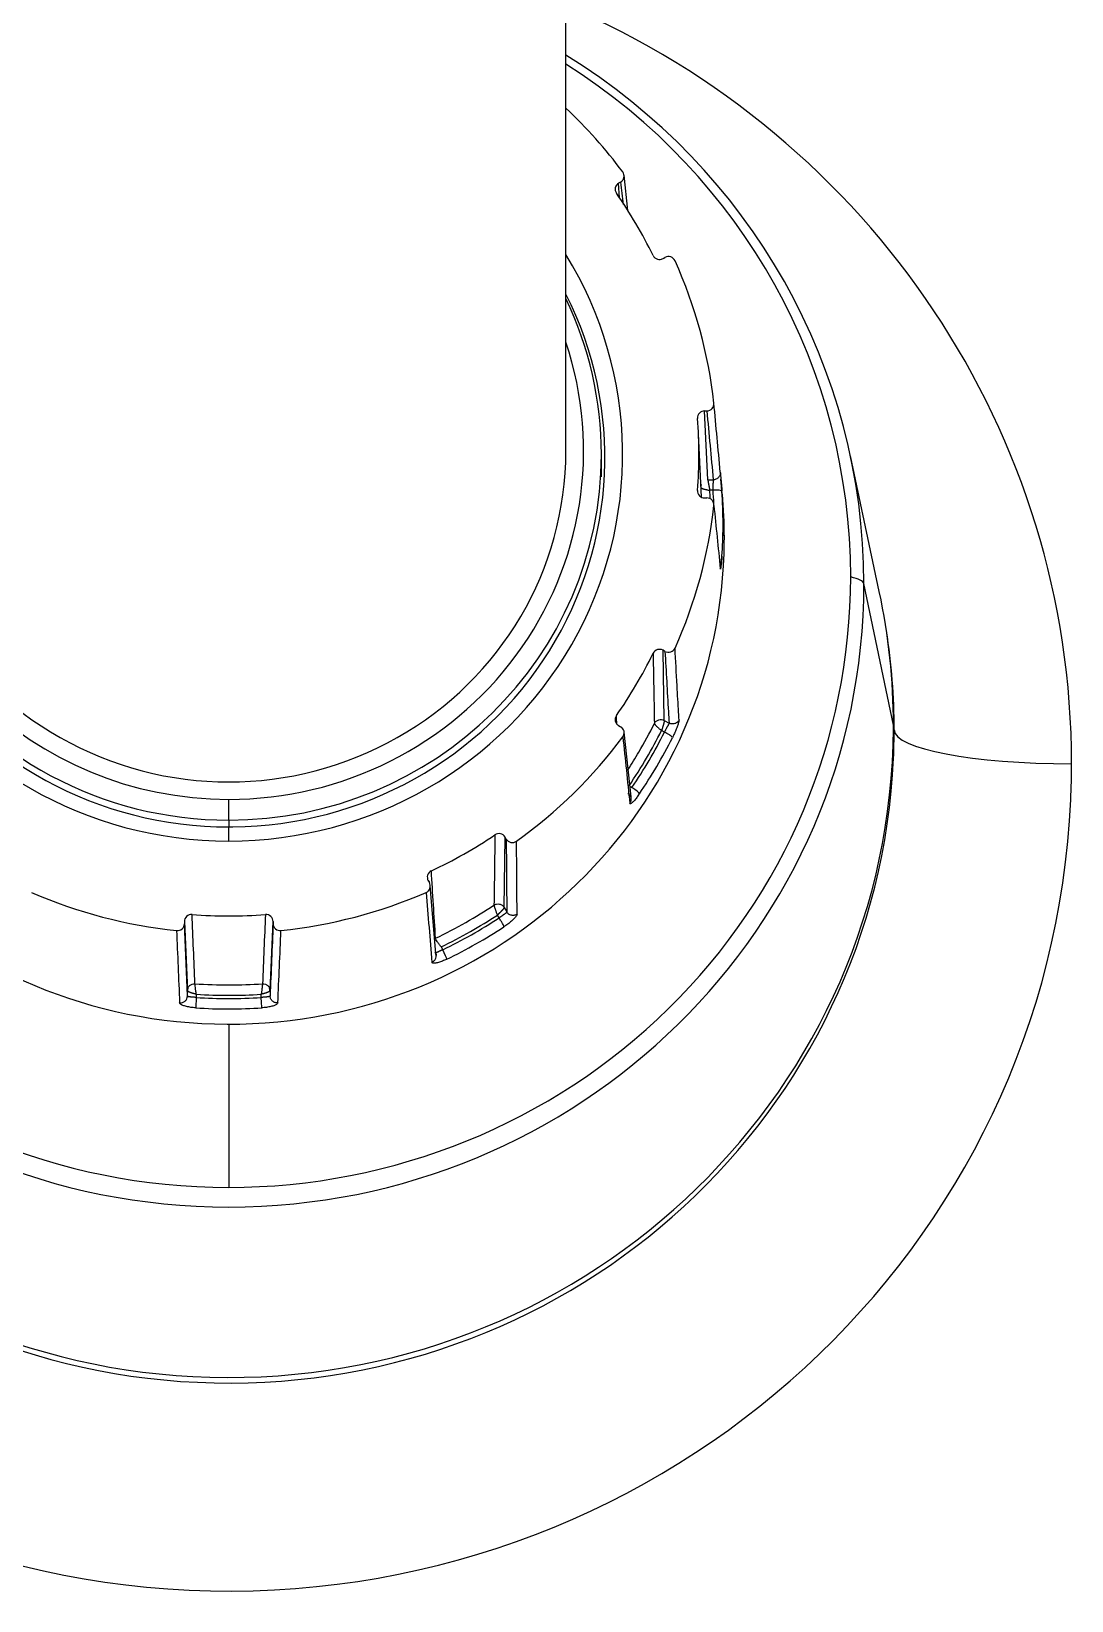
# Model space of a CAD drawing. Header units: millimetres. Extents: x -33000 to 294000, y 0 to 42408.
# Drawn here: x 278605.65 to 278634.96, y 15071.74 to 15115.96 of the extents above; entities that cross this region are included whole.
import ezdxf

# ---------------------------------------------------------------- set-up
doc = ezdxf.new("R2010")
doc.units = ezdxf.units.MM
doc.header["$LTSCALE"] = 50
doc.layers.add('arch', color=8, linetype='Continuous')

# ---------------------------------------------------------------- blocks, each defined once
blk = doc.blocks.new('A$C6CF502EC')
for p, q in [((-455.779, 0.915), (-455.872, 0.915)), ((-455.828, 1.165), (-453.791, 1.25)), ((-455.828, 1.165), (-455.679, 1.165)), ((-453.728, 1.25), (-455.679, 1.165)), ((-453.728, 1.25), (-453.791, 1.25)), ((-456.62, 0), (-461.224, 0)), ((-451.462, 0), (-451.057, 0)), ((-450.873, 0), (-451.067, 0)), ((-450.873, 0), (-450.287, 0)), ((-455.872, -0.915), (-455.779, -0.915)), ((-455.679, -1.165), (-455.828, -1.165)), ((-455.679, -1.165), (-453.729, -1.25)), ((-453.729, -1.25), (-453.791, -1.25)), ((-454.638, -5.839), (-452.715, -5.68)), ((-452.578, -5.622), (-452.632, -5.654)), ((-454.692, -5.844), (-454.638, -5.839)), ((-454.446, -5.985), (-454.526, -6.032)), ((-453.628, -7.616), (-453.548, -7.569)), ((-453.332, -7.759), (-453.461, -7.835)), ((-453.332, -7.759), (-451.352, -7.787)), ((-451.405, -7.819), (-451.352, -7.787)), ((-440.471, -9.5), (-380.526, -9.5)), ((-441.201, -10.5), (-440.566, -10.5)), ((-448.21, -10.987), (-448.241, -11.042)), ((-433.336, -11.014), (-432.922, -10.987)), ((-432.891, -11.042), (-432.922, -10.987)), ((-450.273, -11.34), (-450.221, -11.335)), ((-450.221, -11.335), (-448.391, -11.141)), ((-449.917, -11.303), (-449.951, -11.362)), ((-433.691, -11.248), (-432.7, -11.141)), ((-448.395, -12.277), (-448.349, -12.196)), ((-448.063, -12.274), (-448.137, -12.406)), ((-448.063, -12.274), (-446.085, -12.237)), ((-446.116, -12.292), (-446.085, -12.237)), ((-435.047, -12.237), (-435.016, -12.292)), ((-441.772, -13.319), (-439.982, -13.237)), ((-441.793, -13.409), (-441.793, -13.472)), ((-441.576, -13.648), (-441.576, -13.554)), ((-441.283, -13.501), (-439.339, -13.409)), ((-441.283, -13.501), (-441.283, -13.652)), ((-439.339, -13.409), (-439.339, -13.472)), ((-443.732, -13.849), (-443.731, -13.849)), ((-443.435, -13.898), (-443.43, -13.896)), ((-442.918, -13.965), (-442.915, -13.965)), ((-442.915, -13.965), (-442.521, -13.929)), ((-441.684, -13.908), (-441.266, -13.87)), ((-444.43, -18.332), (-440.61, -17.518)), ((-448.195, -18.729), (-444.207, -17.897)), ((-448.198, -18.73), (-448.195, -18.729))]:
    blk.add_line(p, q)
for centre, major_axis, ratio, start_param, end_param in [((-449.286, 0), (0, 23.75), 0.981627, 0, 3.098231), ((-448.332, 0), (0, -18.75), 0.981627, 3.141593, 6.239824), ((-448.195, 0), (0, 18.729), 0.981627, 0, 3.136508), ((-444.207, 0), (0, -17.898), 0.981627, 3.141593, 6.283185), ((-444.02, 0), (0, 17.525), 0.981627, 0, 1.570796), ((-442.915, 0), (0, 13.965), 0.981627, 0, 3.135271), ((-440.566, 0), (0, 11.1), 0.981627, 5.739641, 7.853982), ((-440.661, 0), (0, 10.6), 0.981627, 5.823582, 7.853982), ((-440.566, 0), (0, -10.5), 0.981627, 2.721503, 4.712389), ((-440.471, 0), (0, 10), 0.981627, 0, 1.570796), ((-440.471, 0), (0, 9.5), 0.981627, 0, 3.141593), ((-440.566, 0), (0, -13.75), 0.981627, 4.296005, 4.605175), ((-453.791, 1.45), (-0.001, -0.2), 0.981756, 4.609632, 6.287691), ((-442.521, 0), (0, -13.929), 0.981627, 4.645454, 4.713875), ((-455.919, 0.915), (-0.249, 0.016), 0.012762, 4.520823, 6.074166), ((-442.474, 0), (0, -13.679), 0.981627, 4.645454, 4.779324), ((-442.474, 0), (0, 13.585), 0.981627, 1.503399, 1.572282), ((-442.427, 0), (0, 13.335), 0.981627, 1.499447, 1.572282), ((-453.729, 1.05), (0, -0.2), 0.981633, 1.494916, 3.142371), ((-440.566, 0), (0, -13.25), 0.981627, 4.634242, 4.790536), ((-444.02, 0), (0, 17.525), 0.981627, 1.570796, 3.141593), ((-440.566, 0), (0, 11.1), 0.981627, 1.570796, 3.685137), ((-440.661, 0), (0, 10.6), 0.981627, 1.570796, 1.582001), ((-440.566, 0), (0, -10.5), 0.981627, 4.712389, 6.283185), ((-440.471, 0), (0, 10), 0.981627, 1.570796, 3.459188), ((-442.521, 0), (0, -13.929), 0.981627, 4.713875, 4.779323), ((-442.474, 0), (0, 13.585), 0.981627, 1.572282, 1.638193), ((-442.427, 0), (0, 13.335), 0.981627, 1.572282, 1.642146), ((-440.661, 0), (0, 10.6), 0.981627, 1.582001, 3.601199), ((-453.791, -1.45), (0.001, -0.2), 0.981756, 3.136967, 4.815152), ((-453.729, -1.05), (0, -0.2), 0.981633, 6.281155, 7.929857), ((-440.566, 0), (0, -13.75), 0.981627, 4.819603, 5.128774), ((-452.731, -5.48), (-0.001, -0.2), 0.981554, 5.134095, 6.812146), ((-452.481, -5.795), (0, -0.2), 0.981561, 2.017546, 3.665002), ((-440.566, 0), (0, -13.25), 0.981627, 5.157841, 5.314135), ((-454.573, -6.032), (-0.225, -0.109), 0.084138, 0.190176, 1.74352), ((-442.521, 0), (0, -13.929), 0.981627, 5.169053, 5.302922), ((-442.474, 0), (0, -13.679), 0.981627, 5.169053, 5.302923), ((-442.474, 0), (0, 13.585), 0.981627, 2.026997, 2.095881), ((-442.427, 0), (0, 13.335), 0.981627, 2.023046, 2.095881), ((-442.474, 0), (0, 13.585), 0.981627, 2.095881, 2.161792), ((-442.427, 0), (0, 13.335), 0.981627, 2.095881, 2.165744), ((-451.45, -7.614), (0, -0.2), 0.9817, 0.522815, 2.171518), ((-451.307, -7.992), (0, -0.2), 0.981829, 3.665865, 5.34405), ((-440.566, 0), (0, -13.75), 0.981627, 5.343202, 5.652372), ((-449.286, 0), (0, 23.75), 0.981627, 3.141593, 4.300912), ((-444.207, 0), (0, -17.898), 0.981627, 0, 1.011298), ((-444.02, 0), (0, 17.525), 0.981627, 3.141593, 4.13949), ((-440.566, 0), (0, -10.5), 0.981627, 0, 0.440019), ((-440.566, 0), (0, -13.75), 0.981627, 0.630813, 0.80805), ((-448.411, -10.942), (0, -0.2), 0.981426, 5.653362, 7.331421), ((-448.04, -11.088), (0, -0.2), 0.981555, 2.53894, 4.186396), ((-440.566, 0), (0, -13.25), 0.981627, 5.681439, 5.837734), ((-440.566, 0), (0, -13.25), 0.981627, 0.445452, 0.601746), ((-433.092, -11.088), (0, -0.2), 0.981555, 2.095538, 3.74424), ((-432.721, -10.942), (0, -0.2), 0.981426, 5.234829, 6.913014), ((-449.998, -11.362), (-0.141, -0.206), 0.158493, 0.125265, 1.678608), ((-442.474, 0), (0, -13.679), 0.981627, 5.692651, 5.826521), ((-442.474, 0), (0, 13.585), 0.981627, 2.550596, 2.61948), ((-442.427, 0), (0, 13.335), 0.981627, 2.575269, 2.61948), ((-442.521, 0), (0, -13.929), 0.981627, 5.692652, 5.826521), ((-442.474, 0), (0, 13.585), 0.981627, 2.61948, 2.685391), ((-442.427, 0), (0, 13.335), 0.981627, 2.61948, 2.689343), ((-446.255, -12.137), (0, -0.2), 0.981694, 1.048636, 2.697343), ((-445.946, -12.392), (-0.001, -0.2), 0.981698, 4.193816, 5.872001), ((-435.186, -12.392), (0.001, -0.2), 0.981698, 0.411191, 2.08925), ((-434.877, -12.137), (0, -0.2), 0.981694, 3.585842, 5.233298), ((-440.566, 0), (0, -13.75), 0.981627, 5.866801, 6.175971), ((-440.566, 0), (0, -13.75), 0.981627, 0.107214, 0.416385), ((-441.597, -13.409), (0, -0.2), 0.981621, 3.061286, 4.708741), ((-440.566, 0), (0, -13.25), 0.981627, 6.205038, 6.361332), ((-439.535, -13.409), (0, -0.2), 0.981621, 1.573192, 3.221894), ((-441.989, -13.472), (0.001, -0.2), 0.981497, 6.171745, 7.849804), ((-442.474, 0), (0, -13.679), 0.981627, 0.03891, 0.066935), ((-442.474, 0), (0, 13.585), 0.981627, 3.19086, 3.20899), ((-439.143, -13.472), (-0.001, -0.2), 0.981497, 4.716448, 6.394633), ((-442.521, 0), (0, -13.929), 0.981627, 6.21625, 6.277154), ((-442.915, 0), (0, 13.965), 0.981627, 3.135271, 3.141593), ((-442.915, 0), (0, 13.965), 0.981627, 3.141593, 3.231536), ((-442.521, 0), (0, -13.929), 0.981627, 6.277154, 6.283185), ((-442.521, 0), (0, -13.929), 0.981627, 0, 0.066934), ((-444.22, -16.25), (0, -1.649), 0.190808, 0.039784, 0.686339), ((-448.332, 0), (0, -18.75), 0.981627, 0, 0.152394), ((-448.195, 0), (0, 18.729), 0.981627, 3.141593, 3.347867), ((-448.332, -23.75), (0, -5), 0.190808, 3.141593, 4.712389), ((-448.332, 0), (0, -18.75), 0.981627, 6.239824, 6.283185), ((-448.195, 0), (0, 18.729), 0.981627, 3.136508, 3.141593), ((-449.286, 0), (0, 23.75), 0.981627, 3.098231, 3.141593)]:
    blk.add_ellipse(centre, major_axis=major_axis, ratio=ratio, start_param=start_param, end_param=end_param)
for points, degree in [([(-456.163, 0.932), (-456.16, 0.977), (-456.151, 1.065), (-456.127, 1.194), (-456.096, 1.295), (-456.061, 1.366), (-456.036, 1.385), (-456.023, 1.385)], 3), ([(-453.986, 1.471), (-454.665, 1.442), (-455.344, 1.414), (-456.023, 1.385)], 3), ([(-455.843, 1.144), (-455.857, 1.165), (-455.865, 1.169)], 2), ([(-455.604, 1.15), (-455.648, 1.165), (-455.699, 1.16)], 2), ([(-455.484, 0.951), (-454.833, 0.979), (-454.183, 1.007), (-453.533, 1.034)], 3), ([(-456.023, -1.385), (-456.036, -1.385), (-456.061, -1.366), (-456.097, -1.295), (-456.127, -1.192), (-456.152, -1.06), (-456.16, -0.975), (-456.163, -0.932)], 3), ([(-455.865, -1.169), (-455.857, -1.165), (-455.843, -1.144)], 2), ([(-453.791, -1.25), (-454.47, -1.222), (-455.149, -1.193), (-455.828, -1.165)], 3), ([(-455.699, -1.16), (-455.647, -1.165), (-455.604, -1.15)], 2), ([(-453.533, -1.034), (-454.183, -1.006), (-454.833, -0.979), (-455.484, -0.951)], 3), ([(-456.023, -1.385), (-455.344, -1.414), (-454.665, -1.443), (-453.986, -1.471)], 3), ([(-454.793, -6.142), (-454.813, -6.101), (-454.847, -6.022), (-454.888, -5.904), (-454.909, -5.811), (-454.909, -5.745), (-454.894, -5.727), (-454.881, -5.726)], 3), ([(-452.91, -5.561), (-453.567, -5.616), (-454.224, -5.671), (-454.881, -5.726)], 3), ([(-454.201, -5.827), (-453.568, -5.788), (-452.936, -5.748), (-452.303, -5.709)], 3), ([(-454.609, -5.837), (-454.656, -5.841), (-454.69, -5.844)], 2), ([(-451.288, -7.501), (-451.948, -7.492), (-452.608, -7.483), (-453.268, -7.474)], 3), ([(-453.522, -8.125), (-453.535, -8.125), (-453.568, -8.111), (-453.638, -8.054), (-453.717, -7.97), (-453.805, -7.863), (-453.854, -7.792), (-453.878, -7.756)], 3), ([(-453.323, -7.834), (-453.369, -7.834), (-453.415, -7.835), (-453.461, -7.835)], 3), ([(-451.405, -7.819), (-452.045, -7.824), (-452.684, -7.829), (-453.323, -7.834)], 3), ([(-453.522, -8.125), (-452.836, -8.12), (-452.151, -8.115), (-451.466, -8.11)], 3), ([(-448.169, -10.938), (-448.089, -10.933), (-448.009, -10.928), (-447.929, -10.923)], 3), ([(-432.891, -11.042), (-433.101, -11.065), (-433.312, -11.087), (-433.522, -11.11)], 3), ([(-450.134, -11.57), (-450.171, -11.544), (-450.24, -11.495), (-450.331, -11.42), (-450.392, -11.36), (-450.421, -11.317), (-450.414, -11.304), (-450.402, -11.303)], 3), ([(-448.527, -11.104), (-449.152, -11.17), (-449.777, -11.237), (-450.402, -11.303)], 3), ([(-447.267, -11.978), (-447.56, -11.983), (-447.854, -11.989), (-448.147, -11.994)], 3), ([(-446.116, -12.292), (-446.683, -12.324), (-447.251, -12.356), (-447.819, -12.388)], 3), ([(-447.036, -11.973), (-447.113, -11.975), (-447.19, -11.976), (-447.267, -11.978)], 3), ([(-446.17, -11.957), (-446.459, -11.962), (-446.747, -11.968), (-447.036, -11.973)], 3), ([(-448.047, -12.688), (-448.06, -12.689), (-448.099, -12.683), (-448.19, -12.655), (-448.303, -12.613), (-448.433, -12.558), (-448.512, -12.521), (-448.55, -12.502)], 3), ([(-447.819, -12.388), (-447.925, -12.394), (-448.031, -12.4), (-448.137, -12.406)], 3), ([(-448.047, -12.688), (-447.977, -12.684), (-447.907, -12.68), (-447.837, -12.676)], 3), ([(-447.837, -12.676), (-447.586, -12.662), (-447.335, -12.648), (-447.084, -12.634)], 3), ([(-447.084, -12.634), (-446.731, -12.615), (-446.378, -12.595), (-446.025, -12.575)], 3), ([(-442.01, -13.671), (-442.602, -13.731), (-443.194, -13.791), (-443.786, -13.851)], 3), ([(-441.481, -13.304), (-441.493, -13.305), (-441.505, -13.307)], 2), ([(-441.411, -13.313), (-441.434, -13.306), (-441.459, -13.304)], 2), ([(-439.339, -13.472), (-439.987, -13.532), (-440.635, -13.592), (-441.283, -13.652)], 3), ([(-441.067, -13.851), (-440.418, -13.791), (-439.77, -13.731), (-439.122, -13.671)], 3), ([(-443.435, -13.898), (-443.48, -13.895), (-443.563, -13.888), (-443.678, -13.876), (-443.757, -13.865), (-443.8, -13.856), (-443.797, -13.852), (-443.786, -13.851)], 3), ([(-443.728, -13.87), (-443.72, -13.871), (-443.711, -13.872)], 2), ([(-443.691, -13.846), (-443.696, -13.848), (-443.7, -13.85), (-443.705, -13.851)], 3), ([(-443.69, -13.874), (-443.639, -13.877), (-443.584, -13.871)], 2), ([(-441.067, -13.851), (-441.079, -13.852), (-441.119, -13.856), (-441.215, -13.865), (-441.336, -13.876), (-441.477, -13.888), (-441.564, -13.895), (-441.606, -13.898)], 3)]:
    blk.add_open_spline(points, degree=degree)
for points, knots in [([(-456.023, 1.385), (-456.026, 1.357), (-456.023, 1.329), (-456.006, 1.276), (-455.992, 1.252), (-455.955, 1.21), (-455.932, 1.193), (-455.883, 1.171), (-455.855, 1.165), (-455.828, 1.165)], [0, 0, 0, 0, 0.25, 0.25, 0.5, 0.5, 0.75, 0.75, 1, 1, 1, 1]), ([(-455.872, 0.915), (-455.871, 0.92), (-455.87, 0.931), (-455.868, 0.95), (-455.866, 0.972), (-455.864, 0.993), (-455.862, 1.015), (-455.861, 1.036), (-455.859, 1.056), (-455.857, 1.076), (-455.854, 1.094), (-455.852, 1.111), (-455.849, 1.126), (-455.846, 1.139), (-455.843, 1.15), (-455.839, 1.158), (-455.834, 1.163), (-455.83, 1.165), (-455.828, 1.165), (-455.828, 1.165)], [0, 0, 0, 0, 0.03824, 0.094561, 0.15277, 0.21271, 0.273987, 0.336086, 0.398752, 0.461972, 0.525741, 0.590011, 0.654799, 0.720764, 0.788702, 0.858076, 0.927544, 0.996102, 1, 1, 1, 1]), ([(-455.779, 0.915), (-455.779, 0.917), (-455.778, 0.922), (-455.776, 0.93), (-455.774, 0.937), (-455.773, 0.944), (-455.771, 0.951), (-455.769, 0.958), (-455.768, 0.965), (-455.766, 0.972), (-455.764, 0.979), (-455.763, 0.986), (-455.761, 0.992), (-455.759, 0.999), (-455.757, 1.005), (-455.756, 1.012), (-455.754, 1.018), (-455.752, 1.024), (-455.75, 1.03), (-455.749, 1.036), (-455.747, 1.042), (-455.745, 1.047), (-455.743, 1.053), (-455.741, 1.058), (-455.74, 1.063), (-455.738, 1.068), (-455.736, 1.073), (-455.734, 1.078), (-455.733, 1.083), (-455.731, 1.087), (-455.729, 1.091), (-455.728, 1.096), (-455.726, 1.1), (-455.724, 1.104), (-455.722, 1.108), (-455.721, 1.111), (-455.719, 1.115), (-455.718, 1.118), (-455.716, 1.122), (-455.714, 1.125), (-455.713, 1.128), (-455.711, 1.131), (-455.71, 1.133), (-455.708, 1.136), (-455.707, 1.139), (-455.705, 1.141), (-455.704, 1.143), (-455.702, 1.145), (-455.701, 1.147), (-455.699, 1.149), (-455.698, 1.151), (-455.697, 1.153), (-455.695, 1.154), (-455.694, 1.156), (-455.693, 1.157), (-455.692, 1.158), (-455.691, 1.159), (-455.689, 1.16), (-455.688, 1.161), (-455.687, 1.162), (-455.686, 1.163), (-455.685, 1.163), (-455.684, 1.164), (-455.683, 1.164), (-455.682, 1.164), (-455.681, 1.165), (-455.68, 1.165), (-455.68, 1.165), (-455.679, 1.165)], [0, 0, 0, 0, 0.019175, 0.038224, 0.057147, 0.075944, 0.094615, 0.113161, 0.131581, 0.149875, 0.168044, 0.186087, 0.204005, 0.221798, 0.239465, 0.257008, 0.274425, 0.291718, 0.308886, 0.325929, 0.342848, 0.359642, 0.376311, 0.392857, 0.409278, 0.425575, 0.441748, 0.457798, 0.473723, 0.489525, 0.505204, 0.520759, 0.536191, 0.5515, 0.566686, 0.581749, 0.59669, 0.611508, 0.626204, 0.640777, 0.655229, 0.669558, 0.683766, 0.697852, 0.711817, 0.725661, 0.739384, 0.752986, 0.766467, 0.779828, 0.793069, 0.806189, 0.81919, 0.832072, 0.844834, 0.857477, 0.870001, 0.882406, 0.894694, 0.906863, 0.918914, 0.930848, 0.942664, 0.954364, 0.965947, 0.977414, 0.988765, 1, 1, 1, 1]), ([(-455.779, 0.915), (-455.763, 0.917), (-455.747, 0.92), (-455.715, 0.924), (-455.698, 0.926), (-455.651, 0.933), (-455.62, 0.937), (-455.565, 0.943), (-455.541, 0.946), (-455.503, 0.95), (-455.49, 0.951), (-455.484, 0.951)], [0, 0, 0, 0, 0.125, 0.125, 0.25, 0.25, 0.5, 0.5, 0.75, 0.75, 1, 1, 1, 1]), ([(-455.679, 1.165), (-455.653, 1.165), (-455.626, 1.159), (-455.577, 1.137), (-455.554, 1.121), (-455.518, 1.081), (-455.503, 1.057), (-455.485, 1.006), (-455.482, 0.978), (-455.484, 0.951)], [0, 0, 0, 0, 0.25, 0.25, 0.5, 0.5, 0.75, 0.75, 1, 1, 1, 1]), ([(-456.163, -0.932), (-456.157, -0.932), (-456.144, -0.931), (-456.107, -0.929), (-456.084, -0.928), (-456.03, -0.925), (-456, -0.923), (-455.936, -0.919), (-455.903, -0.917), (-455.872, -0.915)], [0, 0, 0, 0, 0.25, 0.25, 0.5, 0.5, 0.75, 0.75, 1, 1, 1, 1]), ([(-456.023, -1.385), (-456.024, -1.373), (-456.024, -1.36), (-456.022, -1.333), (-456.019, -1.32), (-456.011, -1.293), (-456.006, -1.279), (-455.992, -1.254), (-455.983, -1.242), (-455.964, -1.22), (-455.953, -1.21), (-455.929, -1.193), (-455.917, -1.186), (-455.891, -1.175), (-455.878, -1.171), (-455.853, -1.166), (-455.84, -1.165), (-455.828, -1.165)], [0, 0, 0, 0, 0.125, 0.125, 0.25, 0.25, 0.375, 0.375, 0.5, 0.5, 0.625, 0.625, 0.75, 0.75, 0.875, 0.875, 1, 1, 1, 1]), ([(-455.828, -1.165), (-455.828, -1.165), (-455.83, -1.165), (-455.834, -1.163), (-455.839, -1.158), (-455.843, -1.15), (-455.846, -1.139), (-455.849, -1.126), (-455.852, -1.111), (-455.854, -1.094), (-455.857, -1.076), (-455.859, -1.056), (-455.861, -1.036), (-455.862, -1.015), (-455.864, -0.993), (-455.866, -0.972), (-455.868, -0.95), (-455.87, -0.931), (-455.871, -0.92), (-455.872, -0.915)], [0, 0, 0, 0, 0.003888, 0.072447, 0.141912, 0.211283, 0.279227, 0.345196, 0.409983, 0.474255, 0.538026, 0.601246, 0.66391, 0.726009, 0.787286, 0.847226, 0.905434, 0.961756, 1, 1, 1, 1]), ([(-455.484, -0.951), (-455.486, -0.951), (-455.491, -0.95), (-455.503, -0.95), (-455.519, -0.948), (-455.537, -0.946), (-455.558, -0.944), (-455.582, -0.941), (-455.608, -0.938), (-455.636, -0.935), (-455.666, -0.931), (-455.7, -0.926), (-455.739, -0.921), (-455.765, -0.917), (-455.779, -0.915)], [0, 0, 0, 0, 0.081917, 0.160746, 0.237006, 0.313291, 0.390773, 0.468844, 0.546821, 0.624483, 0.705096, 0.79338, 0.89167, 1, 1, 1, 1]), ([(-455.679, -1.165), (-455.68, -1.165), (-455.681, -1.165), (-455.682, -1.164), (-455.684, -1.164), (-455.685, -1.163), (-455.687, -1.162), (-455.689, -1.16), (-455.691, -1.159), (-455.693, -1.157), (-455.695, -1.155), (-455.697, -1.152), (-455.699, -1.149), (-455.702, -1.146), (-455.704, -1.143), (-455.706, -1.139), (-455.709, -1.135), (-455.711, -1.13), (-455.714, -1.125), (-455.717, -1.12), (-455.719, -1.114), (-455.722, -1.108), (-455.725, -1.102), (-455.728, -1.095), (-455.731, -1.088), (-455.733, -1.081), (-455.736, -1.073), (-455.739, -1.064), (-455.742, -1.056), (-455.745, -1.047), (-455.748, -1.037), (-455.751, -1.028), (-455.754, -1.018), (-455.757, -1.007), (-455.76, -0.997), (-455.763, -0.986), (-455.765, -0.974), (-455.768, -0.963), (-455.771, -0.951), (-455.774, -0.939), (-455.777, -0.927), (-455.778, -0.919), (-455.779, -0.915)], [0, 0, 0, 0, 0.018315, 0.036959, 0.055935, 0.075243, 0.094885, 0.114862, 0.135176, 0.155828, 0.176818, 0.198149, 0.21982, 0.241833, 0.26419, 0.28689, 0.309935, 0.333326, 0.357062, 0.381146, 0.405578, 0.430358, 0.455488, 0.480967, 0.506797, 0.532977, 0.559509, 0.586394, 0.61363, 0.64122, 0.669164, 0.697461, 0.726114, 0.755121, 0.784483, 0.814201, 0.844275, 0.874706, 0.905493, 0.936638, 0.96814, 1, 1, 1, 1]), ([(-455.484, -0.951), (-455.482, -0.978), (-455.485, -1.006), (-455.503, -1.057), (-455.518, -1.081), (-455.554, -1.121), (-455.577, -1.137), (-455.626, -1.159), (-455.653, -1.165), (-455.679, -1.165)], [0, 0, 0, 0, 0.25, 0.25, 0.5, 0.5, 0.75, 0.75, 1, 1, 1, 1]), ([(-454.881, -5.726), (-454.87, -5.751), (-454.854, -5.774), (-454.813, -5.812), (-454.789, -5.826), (-454.737, -5.843), (-454.709, -5.846), (-454.655, -5.84), (-454.628, -5.831), (-454.604, -5.817)], [0, 0, 0, 0, 0.25, 0.25, 0.5, 0.5, 0.75, 0.75, 1, 1, 1, 1]), ([(-454.526, -6.032), (-454.527, -6.027), (-454.532, -6.017), (-454.54, -5.999), (-454.548, -5.98), (-454.557, -5.961), (-454.566, -5.943), (-454.575, -5.924), (-454.583, -5.907), (-454.59, -5.89), (-454.597, -5.875), (-454.602, -5.861), (-454.607, -5.849), (-454.61, -5.838), (-454.612, -5.829), (-454.612, -5.823), (-454.61, -5.819), (-454.607, -5.818), (-454.605, -5.817), (-454.604, -5.817)], [0, 0, 0, 0, 0.03822, 0.094532, 0.152731, 0.212674, 0.273948, 0.336009, 0.398633, 0.461844, 0.525673, 0.590103, 0.654952, 0.720869, 0.788754, 0.858104, 0.927564, 0.996119, 1, 1, 1, 1]), ([(-454.446, -5.985), (-454.433, -5.975), (-454.42, -5.964), (-454.394, -5.945), (-454.381, -5.935), (-454.342, -5.907), (-454.317, -5.889), (-454.272, -5.86), (-454.251, -5.848), (-454.219, -5.832), (-454.207, -5.827), (-454.201, -5.827)], [0, 0, 0, 0, 0.125, 0.125, 0.25, 0.25, 0.5, 0.5, 0.75, 0.75, 1, 1, 1, 1]), ([(-453.268, -7.474), (-453.27, -7.474), (-453.275, -7.474), (-453.287, -7.477), (-453.302, -7.481), (-453.319, -7.486), (-453.339, -7.492), (-453.362, -7.499), (-453.386, -7.508), (-453.413, -7.517), (-453.441, -7.528), (-453.474, -7.54), (-453.51, -7.554), (-453.535, -7.564), (-453.548, -7.569)], [0, 0, 0, 0, 0.081917, 0.160746, 0.237006, 0.313291, 0.390773, 0.468844, 0.546821, 0.624483, 0.705096, 0.79338, 0.89167, 1, 1, 1, 1]), ([(-453.268, -7.474), (-453.253, -7.497), (-453.242, -7.522), (-453.233, -7.576), (-453.233, -7.604), (-453.245, -7.657), (-453.257, -7.683), (-453.289, -7.727), (-453.309, -7.745), (-453.332, -7.759)], [0, 0, 0, 0, 0.25, 0.25, 0.5, 0.5, 0.75, 0.75, 1, 1, 1, 1]), ([(-453.878, -7.756), (-453.872, -7.755), (-453.86, -7.751), (-453.828, -7.737), (-453.807, -7.727), (-453.761, -7.701), (-453.735, -7.686), (-453.682, -7.652), (-453.654, -7.634), (-453.628, -7.616)], [0, 0, 0, 0, 0.25, 0.25, 0.5, 0.5, 0.75, 0.75, 1, 1, 1, 1]), ([(-453.461, -7.835), (-453.461, -7.835), (-453.463, -7.835), (-453.468, -7.834), (-453.475, -7.829), (-453.483, -7.821), (-453.492, -7.811), (-453.502, -7.799), (-453.512, -7.785), (-453.523, -7.77), (-453.534, -7.754), (-453.546, -7.737), (-453.558, -7.719), (-453.57, -7.7), (-453.582, -7.682), (-453.595, -7.663), (-453.607, -7.645), (-453.618, -7.63), (-453.625, -7.62), (-453.628, -7.616)], [0, 0, 0, 0, 0.003888, 0.072446, 0.141912, 0.211283, 0.279227, 0.345195, 0.409983, 0.474255, 0.538026, 0.601246, 0.66391, 0.726009, 0.787286, 0.847226, 0.905434, 0.961755, 1, 1, 1, 1]), ([(-453.522, -8.125), (-453.529, -8.115), (-453.535, -8.104), (-453.546, -8.08), (-453.551, -8.067), (-453.557, -8.039), (-453.558, -8.025), (-453.559, -7.996), (-453.557, -7.981), (-453.551, -7.952), (-453.547, -7.938), (-453.535, -7.911), (-453.527, -7.899), (-453.511, -7.876), (-453.501, -7.866), (-453.482, -7.849), (-453.471, -7.841), (-453.461, -7.835)], [0, 0, 0, 0, 0.125, 0.125, 0.25, 0.25, 0.375, 0.375, 0.5, 0.5, 0.625, 0.625, 0.75, 0.75, 0.875, 0.875, 1, 1, 1, 1]), ([(-453.332, -7.759), (-453.333, -7.759), (-453.334, -7.759), (-453.335, -7.759), (-453.337, -7.758), (-453.339, -7.758), (-453.341, -7.757), (-453.344, -7.756), (-453.346, -7.755), (-453.349, -7.753), (-453.352, -7.752), (-453.356, -7.75), (-453.359, -7.748), (-453.363, -7.745), (-453.367, -7.743), (-453.371, -7.74), (-453.375, -7.737), (-453.38, -7.733), (-453.385, -7.729), (-453.39, -7.726), (-453.395, -7.721), (-453.401, -7.717), (-453.407, -7.712), (-453.412, -7.707), (-453.419, -7.701), (-453.425, -7.696), (-453.432, -7.69), (-453.438, -7.683), (-453.445, -7.677), (-453.452, -7.67), (-453.46, -7.663), (-453.467, -7.655), (-453.475, -7.648), (-453.482, -7.64), (-453.49, -7.632), (-453.498, -7.623), (-453.506, -7.615), (-453.514, -7.606), (-453.523, -7.597), (-453.531, -7.588), (-453.539, -7.579), (-453.545, -7.573), (-453.548, -7.569)], [0, 0, 0, 0, 0.018315, 0.036959, 0.055935, 0.075243, 0.094885, 0.114862, 0.135176, 0.155828, 0.176818, 0.198148, 0.21982, 0.241833, 0.26419, 0.28689, 0.309935, 0.333326, 0.357062, 0.381146, 0.405578, 0.430358, 0.455488, 0.480967, 0.506797, 0.532977, 0.559509, 0.586394, 0.61363, 0.64122, 0.669164, 0.697461, 0.726114, 0.755121, 0.784483, 0.814201, 0.844275, 0.874706, 0.905493, 0.936638, 0.96814, 1, 1, 1, 1]), ([(-450.402, -11.303), (-450.38, -11.319), (-450.354, -11.331), (-450.301, -11.342), (-450.273, -11.342), (-450.22, -11.33), (-450.194, -11.319), (-450.15, -11.286), (-450.131, -11.265), (-450.118, -11.241)], [0, 0, 0, 0, 0.25, 0.25, 0.5, 0.5, 0.75, 0.75, 1, 1, 1, 1]), ([(-448.55, -12.502), (-448.544, -12.501), (-448.535, -12.495), (-448.512, -12.472), (-448.499, -12.455), (-448.47, -12.414), (-448.455, -12.389), (-448.424, -12.335), (-448.409, -12.306), (-448.395, -12.277)], [0, 0, 0, 0, 0.25, 0.25, 0.5, 0.5, 0.75, 0.75, 1, 1, 1, 1]), ([(-448.137, -12.406), (-448.137, -12.406), (-448.139, -12.406), (-448.144, -12.405), (-448.154, -12.402), (-448.165, -12.397), (-448.179, -12.39), (-448.194, -12.382), (-448.21, -12.374), (-448.227, -12.364), (-448.245, -12.354), (-448.264, -12.344), (-448.284, -12.333), (-448.304, -12.322), (-448.324, -12.312), (-448.343, -12.301), (-448.363, -12.292), (-448.38, -12.284), (-448.391, -12.279), (-448.395, -12.277)], [0, 0, 0, 0, 0.003897, 0.072454, 0.141919, 0.21129, 0.279233, 0.345201, 0.409988, 0.47426, 0.53803, 0.601249, 0.663913, 0.726012, 0.787288, 0.847227, 0.905435, 0.961756, 1, 1, 1, 1]), ([(-448.147, -11.994), (-448.149, -11.995), (-448.154, -11.996), (-448.164, -12.001), (-448.175, -12.009), (-448.189, -12.019), (-448.204, -12.032), (-448.22, -12.048), (-448.238, -12.066), (-448.256, -12.086), (-448.277, -12.108), (-448.299, -12.134), (-448.323, -12.163), (-448.34, -12.185), (-448.349, -12.196)], [0, 0, 0, 0, 0.081917, 0.160746, 0.237006, 0.313291, 0.390773, 0.468844, 0.546821, 0.624483, 0.705096, 0.79338, 0.89167, 1, 1, 1, 1]), ([(-448.063, -12.274), (-448.063, -12.274), (-448.064, -12.274), (-448.066, -12.274), (-448.068, -12.274), (-448.07, -12.274), (-448.073, -12.273), (-448.076, -12.273), (-448.079, -12.273), (-448.082, -12.272), (-448.086, -12.271), (-448.09, -12.271), (-448.094, -12.27), (-448.099, -12.269), (-448.104, -12.268), (-448.109, -12.267), (-448.114, -12.265), (-448.12, -12.264), (-448.126, -12.263), (-448.133, -12.261), (-448.14, -12.259), (-448.147, -12.257), (-448.155, -12.255), (-448.162, -12.253), (-448.171, -12.251), (-448.179, -12.249), (-448.188, -12.246), (-448.197, -12.243), (-448.206, -12.241), (-448.216, -12.238), (-448.226, -12.235), (-448.236, -12.232), (-448.247, -12.228), (-448.257, -12.225), (-448.268, -12.222), (-448.279, -12.218), (-448.291, -12.215), (-448.302, -12.211), (-448.314, -12.207), (-448.325, -12.203), (-448.337, -12.2), (-448.345, -12.197), (-448.349, -12.196)], [0, 0, 0, 0, 0.018315, 0.036959, 0.055935, 0.075243, 0.094885, 0.114862, 0.135176, 0.155828, 0.176818, 0.198149, 0.21982, 0.241833, 0.26419, 0.28689, 0.309935, 0.333326, 0.357062, 0.381146, 0.405578, 0.430358, 0.455488, 0.480967, 0.506797, 0.532977, 0.559509, 0.586394, 0.61363, 0.64122, 0.669164, 0.697461, 0.726114, 0.755121, 0.784483, 0.814201, 0.844275, 0.874706, 0.905493, 0.936638, 0.96814, 1, 1, 1, 1]), ([(-448.147, -11.994), (-448.123, -12.006), (-448.101, -12.024), (-448.066, -12.065), (-448.053, -12.09), (-448.037, -12.142), (-448.035, -12.17), (-448.041, -12.224), (-448.049, -12.251), (-448.063, -12.274)], [0, 0, 0, 0, 0.25, 0.25, 0.5, 0.5, 0.75, 0.75, 1, 1, 1, 1]), ([(-448.047, -12.688), (-448.058, -12.683), (-448.069, -12.677), (-448.091, -12.661), (-448.101, -12.652), (-448.12, -12.631), (-448.128, -12.62), (-448.143, -12.595), (-448.149, -12.581), (-448.158, -12.553), (-448.161, -12.538), (-448.164, -12.509), (-448.163, -12.495), (-448.16, -12.467), (-448.157, -12.453), (-448.149, -12.428), (-448.143, -12.416), (-448.137, -12.406)], [0, 0, 0, 0, 0.125, 0.125, 0.25, 0.25, 0.375, 0.375, 0.5, 0.5, 0.625, 0.625, 0.75, 0.75, 0.875, 0.875, 1, 1, 1, 1]), ([(-441.606, -13.898), (-441.6, -13.897), (-441.595, -13.89), (-441.585, -13.865), (-441.581, -13.846), (-441.575, -13.8), (-441.574, -13.773), (-441.573, -13.713), (-441.574, -13.681), (-441.576, -13.648)], [0, 0, 0, 0, 0.25, 0.25, 0.5, 0.5, 0.75, 0.75, 1, 1, 1, 1]), ([(-441.494, -13.301), (-441.496, -13.301), (-441.5, -13.303), (-441.507, -13.309), (-441.514, -13.319), (-441.521, -13.332), (-441.528, -13.349), (-441.535, -13.368), (-441.542, -13.391), (-441.549, -13.416), (-441.556, -13.444), (-441.563, -13.476), (-441.57, -13.513), (-441.574, -13.54), (-441.576, -13.554)], [0, 0, 0, 0, 0.081917, 0.160746, 0.237006, 0.313291, 0.390773, 0.468844, 0.546821, 0.624483, 0.705096, 0.79338, 0.89167, 1, 1, 1, 1]), ([(-441.283, -13.501), (-441.284, -13.501), (-441.285, -13.501), (-441.287, -13.501), (-441.289, -13.501), (-441.291, -13.501), (-441.293, -13.501), (-441.296, -13.502), (-441.299, -13.502), (-441.303, -13.503), (-441.306, -13.503), (-441.31, -13.504), (-441.315, -13.504), (-441.319, -13.505), (-441.324, -13.506), (-441.33, -13.507), (-441.335, -13.508), (-441.341, -13.509), (-441.348, -13.51), (-441.354, -13.511), (-441.361, -13.512), (-441.369, -13.514), (-441.376, -13.515), (-441.384, -13.517), (-441.393, -13.518), (-441.401, -13.52), (-441.41, -13.521), (-441.42, -13.523), (-441.429, -13.525), (-441.439, -13.527), (-441.45, -13.529), (-441.46, -13.531), (-441.471, -13.533), (-441.482, -13.535), (-441.493, -13.537), (-441.505, -13.539), (-441.516, -13.542), (-441.528, -13.544), (-441.54, -13.546), (-441.552, -13.549), (-441.564, -13.552), (-441.572, -13.553), (-441.576, -13.554)], [0, 0, 0, 0, 0.018315, 0.036959, 0.055935, 0.075243, 0.094885, 0.114862, 0.135176, 0.155828, 0.176818, 0.198149, 0.21982, 0.241833, 0.26419, 0.28689, 0.309935, 0.333326, 0.357062, 0.381146, 0.405578, 0.430358, 0.455488, 0.480967, 0.506797, 0.532977, 0.559509, 0.586394, 0.61363, 0.64122, 0.669164, 0.697462, 0.726114, 0.755121, 0.784483, 0.814201, 0.844275, 0.874706, 0.905493, 0.936638, 0.96814, 1, 1, 1, 1]), ([(-441.283, -13.652), (-441.283, -13.652), (-441.285, -13.652), (-441.29, -13.653), (-441.301, -13.652), (-441.314, -13.651), (-441.33, -13.649), (-441.347, -13.648), (-441.366, -13.646), (-441.386, -13.645), (-441.407, -13.644), (-441.429, -13.643), (-441.451, -13.643), (-441.474, -13.643), (-441.497, -13.643), (-441.519, -13.643), (-441.541, -13.645), (-441.56, -13.646), (-441.571, -13.648), (-441.576, -13.648)], [0, 0, 0, 0, 0.003889, 0.072447, 0.141913, 0.211284, 0.279228, 0.345196, 0.409984, 0.474255, 0.538026, 0.601246, 0.66391, 0.726009, 0.787286, 0.847226, 0.905434, 0.961756, 1, 1, 1, 1]), ([(-441.067, -13.851), (-441.079, -13.852), (-441.092, -13.852), (-441.118, -13.85), (-441.131, -13.847), (-441.157, -13.839), (-441.17, -13.834), (-441.195, -13.819), (-441.207, -13.81), (-441.229, -13.791), (-441.239, -13.779), (-441.255, -13.756), (-441.262, -13.743), (-441.273, -13.717), (-441.277, -13.704), (-441.282, -13.677), (-441.283, -13.665), (-441.283, -13.652)], [0, 0, 0, 0, 0.125, 0.125, 0.25, 0.25, 0.375, 0.375, 0.5, 0.5, 0.625, 0.625, 0.75, 0.75, 0.875, 0.875, 1, 1, 1, 1]), ([(-443.63, -13.844), (-443.647, -13.845), (-443.678, -13.846), (-443.711, -13.847), (-443.723, -13.848), (-443.727, -13.848)], [0, 0, 0, 0, 0.319581, 0.652471, 1, 1, 1, 1]), ([(-443.69, -13.867), (-443.676, -13.869), (-443.645, -13.874), (-443.584, -13.882), (-443.51, -13.889), (-443.455, -13.894), (-443.426, -13.896)], [0, 0, 0, 0, 0.24566, 0.494405, 0.746149, 1, 1, 1, 1])]:
    blk.add_open_spline(points, degree=3, knots=knots)

msp = doc.modelspace()

# ---------------------------------------------------------------- block references
at = {"layer": 'arch', "ltscale": 25, "rotation": 89.99999999999999}
msp.add_blockref('A$C6CF502EC', (278611.206, 15544.605), dxfattribs=at)

doc.saveas('drawing.dxf')
